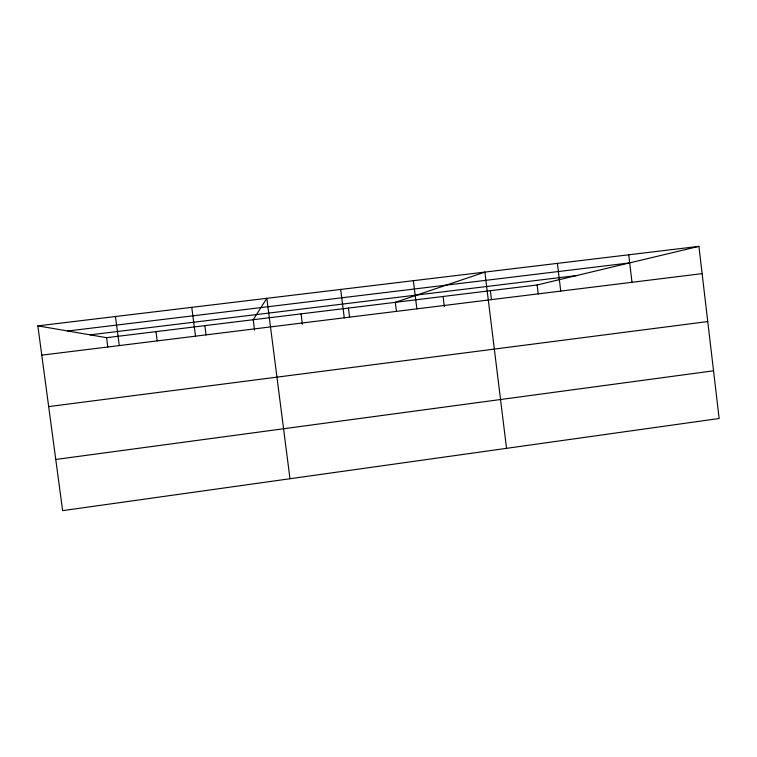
<?xml version="1.0" encoding="UTF-8"?>
<svg xmlns="http://www.w3.org/2000/svg" width="757" height="757" viewBox="0 0 757 757"><rect width="100%" height="100%" fill="white"/><g stroke="black" fill="none" stroke-linecap="round" stroke-linejoin="round"><path stroke-width="1.14" d="M37.85 325.86L106.576 337.679L537.139 284.973L698.919 246.356L719.15 418.498L62.623 510.644L37.85 325.86L698.919 246.356M55.763 459.461L713.548 370.807M48.675 406.594L707.757 321.555M41.777 355.147L702.127 273.637M90.121 334.849L576.654 275.539M67.751 330.998L629.55 262.916M155.98 331.632L157.201 340.943M115.443 316.521L119.275 345.58M106.576 337.679L107.816 347.047M204.854 325.652L206.055 334.916M191.758 307.351L195.514 336.165M289.978 478.727L266.833 298.315L253.217 319.728L254.551 330.099M348.428 308.071L349.583 317.202M340.688 289.439L344.274 317.808M301.068 313.871L302.384 324.185M413.36 280.696L416.87 308.847M396.431 311.411L395.296 302.336L484.877 272.094L506.537 448.333M490.356 290.697L491.463 299.687M443.082 296.489L444.34 306.651M557.389 263.379L560.738 291.085M537.139 284.973L538.227 293.915M628.726 254.797L632 282.285"/></g></svg>
